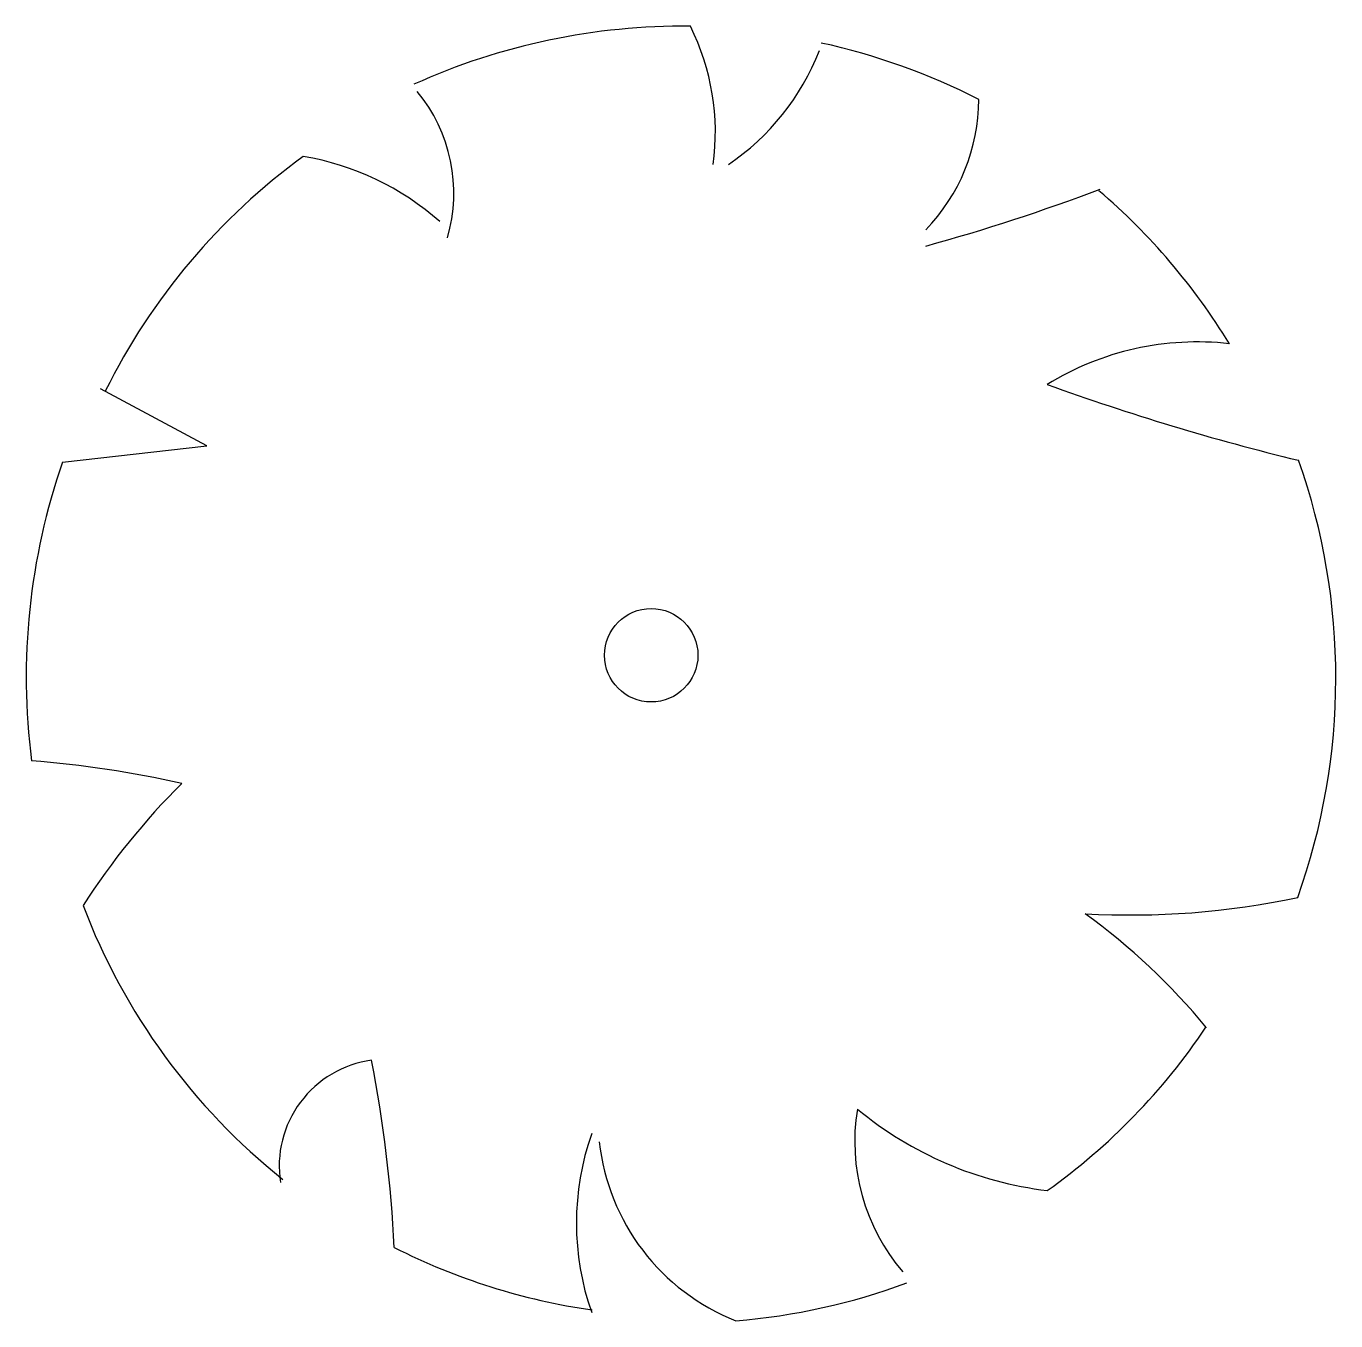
# Model space of a CAD drawing. Extents: x -1.47 to 1.74, y -1.58 to 1.6.
import ezdxf

# ---------------------------------------------------------------- set-up
doc = ezdxf.new("R2010")
doc.units = 0
doc.header["$LTSCALE"] = 1.25
doc.layers.get('0').update_dxf_attribs({"linetype": 'CONTINUOUS'})

msp = doc.modelspace()

# ---------------------------------------------------------------- linework, layer by layer
at = {"color": 0}
for p, q in [((-1.0292, 0.5673), (-1.2897, 0.707)), ((-1.2897, 0.707), (-1.2897, 0.707)), ((-1.3828, 0.5274), (-1.0292, 0.5673))]:
    msp.add_line(p, q, dxfattribs=at)
msp.add_circle((0.0602, 0.054), 0.1146, dxfattribs=at)
for centre, radius, start, end in [((0.1377, -0.0008), 1.5965, 89.3321, 114.3856), ((-0.3615, 1.3362), 0.5791, 352.0775, 26.6128), ((0.1377, -0.0008), 1.5919, 62.8767, 77.7021), ((-0.0909, 1.7573), 0.6055, 304.1868, 338.5411), ((-0.8135, 1.1866), 0.39, 343.6555, 39.76), ((0.4024, 1.4179), 0.4611, 315.8454, 359.7651), ((0.1377, -0.0008), 1.5802, 126.0751, 153.6245), ((-0.9037, 0.6124), 0.6732, 48.5203, 80.5151), ((-0.5704, 5.7766), 4.8965, 285.4397, 290.7099), ((0.1377, -0.0008), 1.5699, 31.4098, 49.4752), ((1.3986, 0.1212), 0.7007, 83.5323, 121.6544), ((3.0393, 6.2615), 5.8964, 250.08649, 256.34511), ((0.1377, -0.0008), 1.6096, 160.8426, 187.275), ((0.1377, -0.0008), 1.6008, 340.3307, 19.43), ((-1.6677, -2.8367), 2.6404, 77.3728, 85.4649), ((0.1493, -1.5096), 1.7601, 134.7782, 147.3315), ((1.2356, 1.3841), 1.9668, 266.7455, 282.0146), ((0.1377, -0.0008), 1.5727, 200.8103, 231.4392), ((0.1624, -1.9027), 1.6357, 39.6536, 53.993), ((0.1377, -0.0008), 1.5422, 305.394, 326.2464), ((-0.5901, -1.198), 0.2616, 97.741, 188.8107), ((-3.8886, -1.5685), 3.3235, 2.9465, 10.9238), ((1.0495, -1.1383), 0.4904, 170.6314, 220.6278), ((1.139, -0.364), 0.9005, 230.4582, 263.1093), ((0.5377, -1.3378), 0.6609, 160.6009, 199.3991), ((0.4636, -1.0807), 0.5337, 186.1912, 248.4952), ((0.1377, -0.0008), 1.5657, 243.1498, 261.8356), ((0.1377, -0.0008), 1.5819, 274.7236, 290.3277)]:
    msp.add_arc(centre, radius, start, end, dxfattribs=at)

doc.saveas('drawing.dxf')
